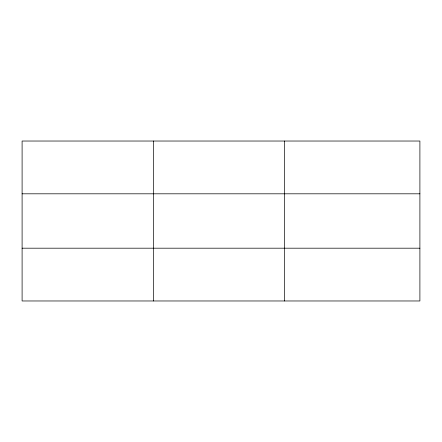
<?xml version="1.0" encoding="UTF-8"?>
<svg xmlns="http://www.w3.org/2000/svg" width="442" height="442" viewBox="0 0 442 442"><rect width="100%" height="100%" fill="white"/><g stroke="black" fill="none" stroke-linecap="round" stroke-linejoin="round"><path stroke-width="0.66" d="M153.374 141.031L153.374 300.969M284.648 141.031L284.648 300.969M419.9 248.189L419.9 300.969L22.1 300.969L22.1 141.031L419.9 141.031L419.9 248.189L22.1 248.189M22.1 193.811L419.9 193.811"/></g></svg>
